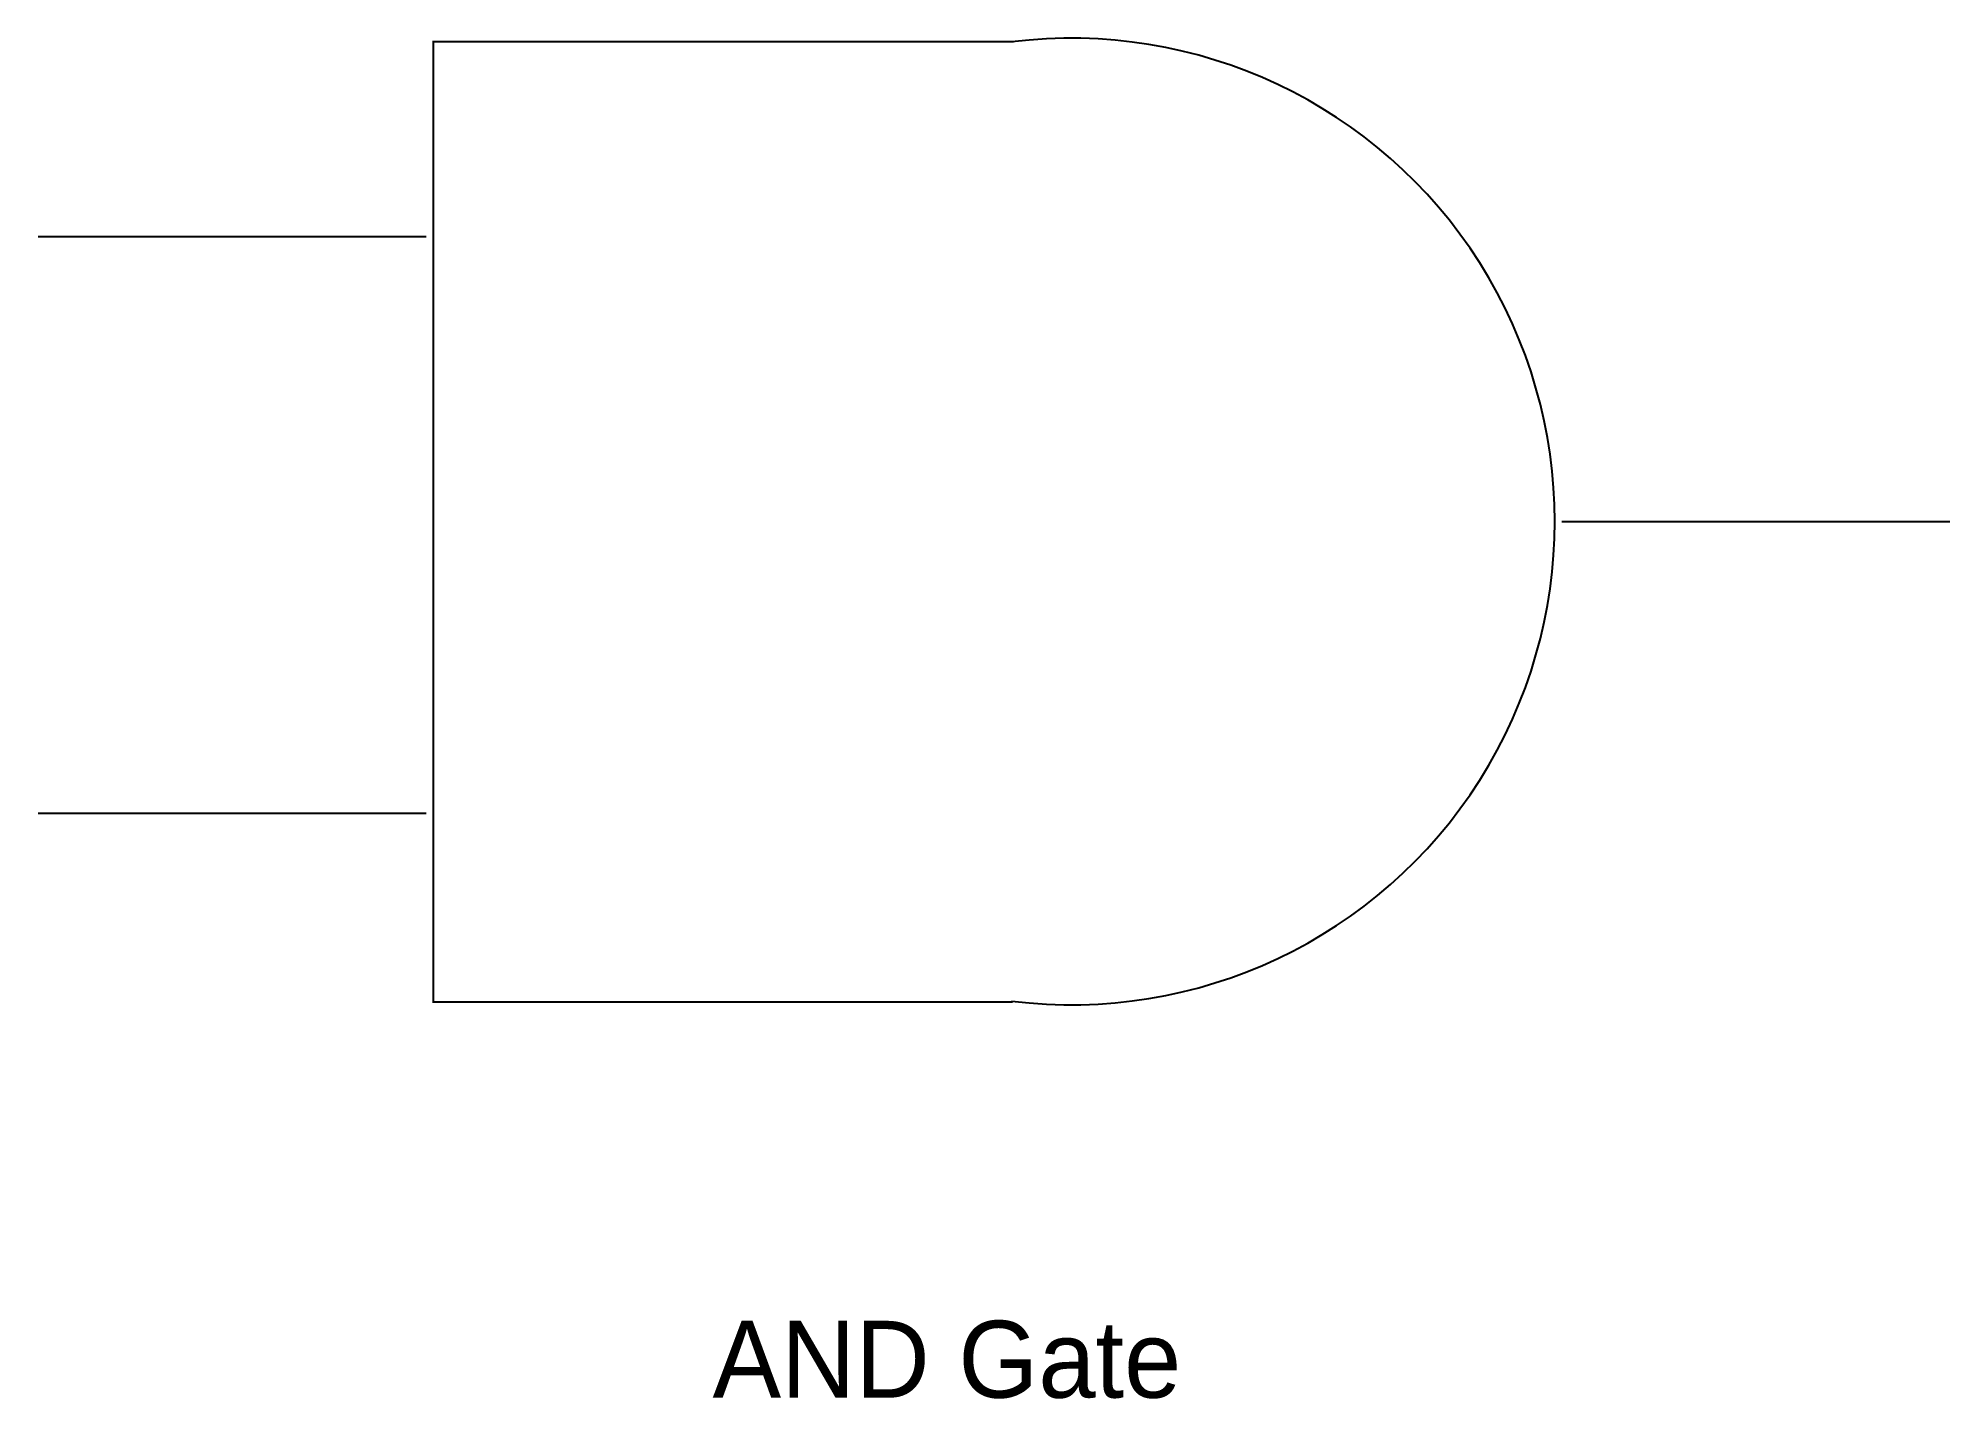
# Model space of a CAD drawing. Extents: x 3.57 to 9.53, y 1.37 to 5.61.
import ezdxf

# ---------------------------------------------------------------- set-up
doc = ezdxf.new("R2010")
doc.units = 0
doc.header["$LTSCALE"] = 0.5
doc.header["$MEASUREMENT"] = 0
doc.layers.add('1', color=7, linetype='CONTINUOUS')
doc.styles.add('TXT', font='txt')

msp = doc.modelspace()

# ---------------------------------------------------------------- linework, layer by layer
at = {"layer": '1', "color": 7}
for p, q in [((6.608209, 5.602073), (4.795297, 5.602073)), ((4.797535, 5.599929), (4.797535, 2.606671)), ((3.565141, 4.995505), (4.775528, 4.995505)), ((8.318662, 4.105617), (9.529049, 4.105617)), ((3.565141, 3.195505), (4.775528, 3.195505)), ((6.60473, 2.605238), (4.795434, 2.605238))]:
    msp.add_line(p, q, dxfattribs=at)
msp.add_arc((6.788468, 4.105618), 1.508187, 262.9022, 97.09776, dxfattribs=at)

# ---------------------------------------------------------------- texts
at = {"layer": '1', "color": 7, "style": 'TXT'}
msp.add_text('AND Gate', height=0.24, dxfattribs=at).set_placement((5.669014, 1.371236))

doc.saveas('drawing.dxf')
